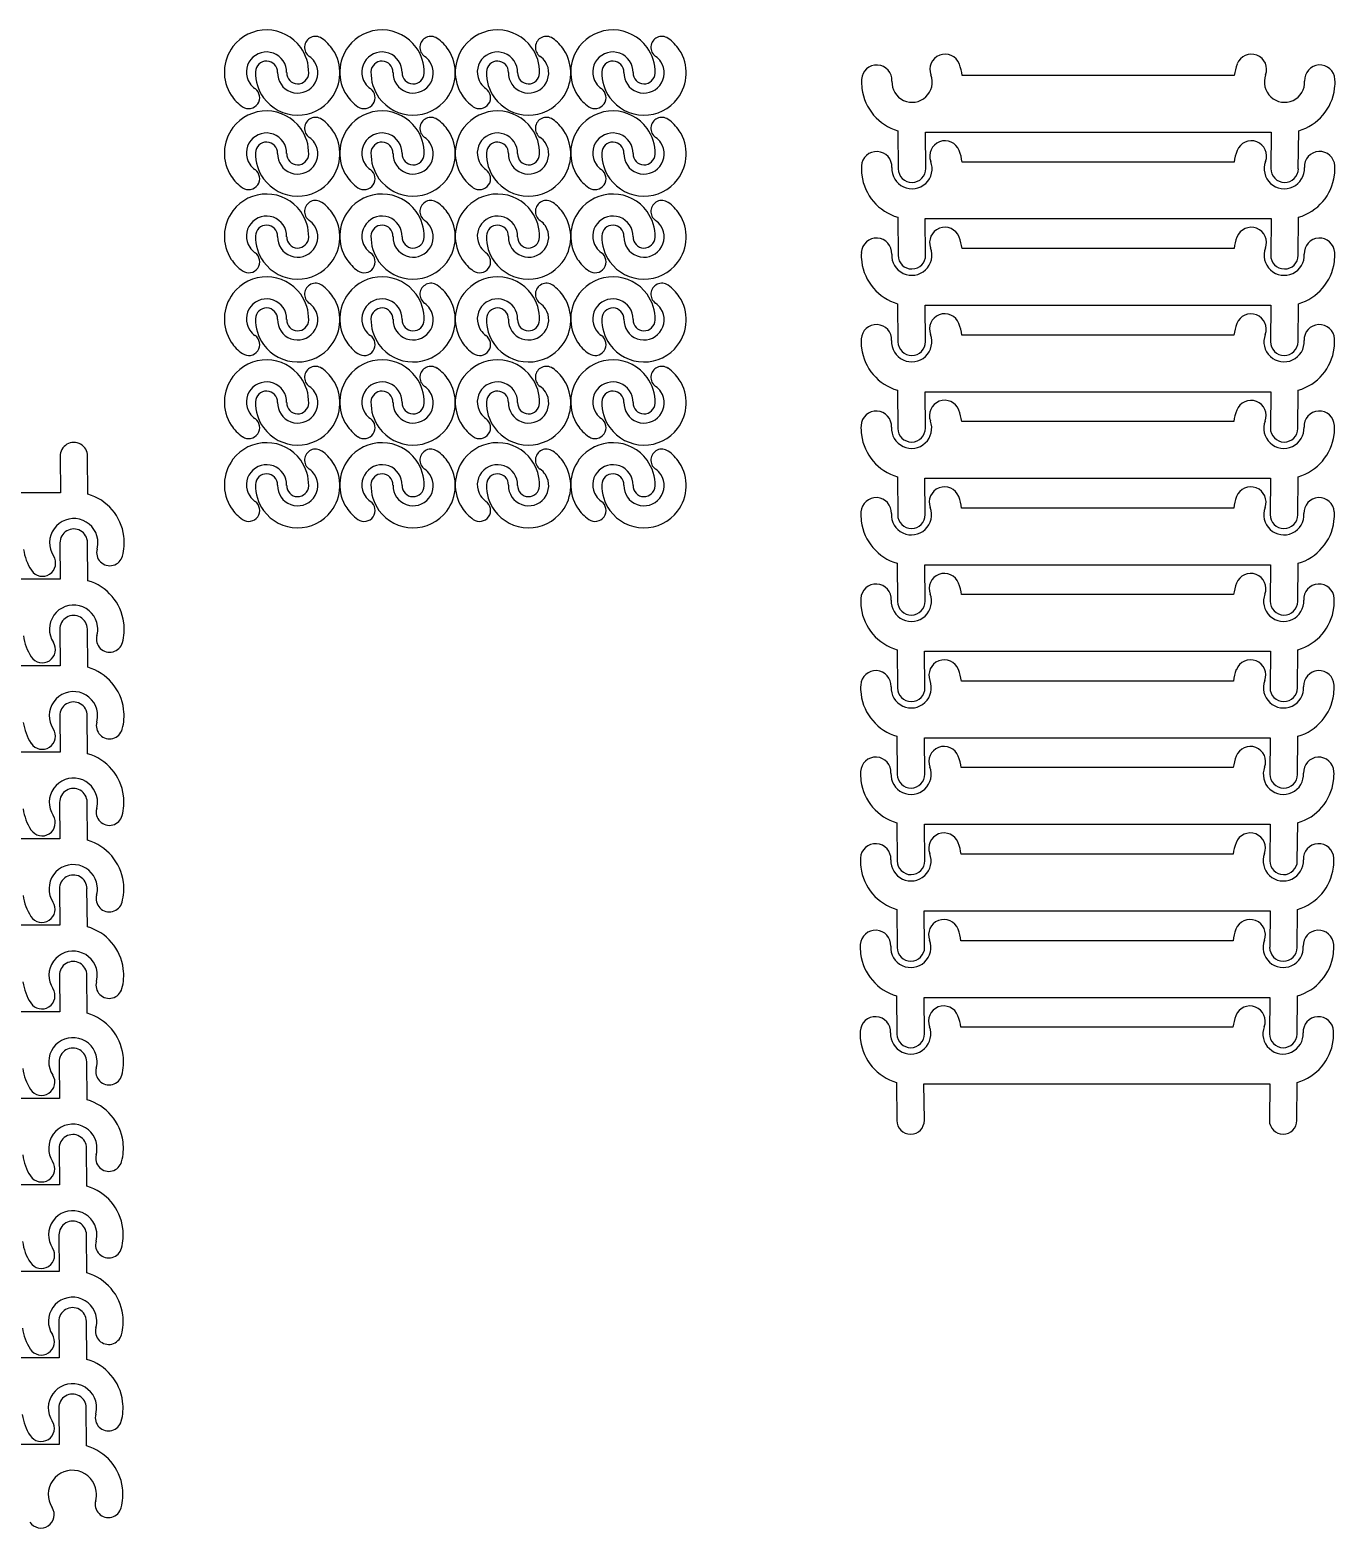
# Model space of a CAD drawing. Extents: x -435 to 1566, y -435 to 2166.
# Drawn here: x 189.5 to 513.5, y 1145.2 to 1517.1 of the extents above; entities that cross this region are included whole.
import ezdxf

# ---------------------------------------------------------------- set-up
doc = ezdxf.new("R2010")
doc.units = 0
doc.header["$MEASUREMENT"] = 0
doc.layers.add('LAYER_02', color=3, linetype='CONTINUOUS')

msp = doc.modelspace()

# ---------------------------------------------------------------- linework, layer by layer
at = {"layer": 'LAYER_02'}
for p, q in [((488.49, 1505.78), (420.95, 1505.78)), ((404.96, 1492.08), (405.05, 1482.62)), ((411.88, 1482.68), (411.8, 1491.72)), ((411.8, 1491.72), (497.63, 1491.72)), ((497.63, 1491.72), (497.55, 1482.68)), ((504.38, 1482.62), (504.47, 1492.08)), ((488.45, 1484.3), (420.92, 1484.3)), ((404.93, 1470.6), (405.02, 1461.14)), ((411.85, 1461.2), (411.77, 1470.24)), ((411.77, 1470.24), (497.6, 1470.24)), ((497.6, 1470.24), (497.52, 1461.2)), ((504.35, 1461.14), (504.44, 1470.6)), ((488.42, 1462.82), (420.89, 1462.82)), ((404.9, 1449.12), (404.99, 1439.66)), ((411.82, 1439.72), (411.74, 1448.76)), ((411.74, 1448.76), (497.57, 1448.76)), ((497.57, 1448.76), (497.49, 1439.72)), ((504.32, 1439.66), (504.41, 1449.12)), ((488.39, 1441.34), (420.85, 1441.34)), ((404.87, 1427.64), (404.96, 1418.18)), ((411.79, 1418.24), (411.71, 1427.28)), ((411.71, 1427.28), (497.54, 1427.28)), ((497.54, 1427.28), (497.46, 1418.24)), ((504.29, 1418.18), (504.38, 1427.64)), ((488.36, 1419.86), (420.82, 1419.86)), ((196.99, 1411.24), (197.07, 1402.21)), ((203.91, 1401.84), (203.82, 1411.31)), ((404.84, 1406.16), (404.93, 1396.7)), ((504.26, 1396.7), (504.34, 1406.16)), ((197.07, 1402.21), (111.24, 1402.21)), ((411.76, 1396.76), (411.67, 1405.79)), ((411.67, 1405.79), (497.51, 1405.79)), ((497.51, 1405.79), (497.42, 1396.76)), ((488.33, 1398.38), (420.79, 1398.38)), ((196.96, 1389.76), (197.04, 1380.73)), ((203.88, 1380.36), (203.79, 1389.82)), ((404.81, 1384.68), (404.89, 1375.22)), ((411.73, 1375.28), (411.64, 1384.31)), ((411.64, 1384.31), (497.48, 1384.31)), ((497.48, 1384.31), (497.39, 1375.28)), ((504.23, 1375.22), (504.31, 1384.68)), ((197.04, 1380.73), (111.21, 1380.73)), ((488.3, 1376.9), (420.76, 1376.9)), ((196.93, 1368.28), (197.01, 1359.25)), ((203.85, 1358.88), (203.76, 1368.34)), ((404.77, 1363.2), (404.86, 1353.73)), ((411.69, 1353.8), (411.61, 1362.83)), ((411.61, 1362.83), (497.45, 1362.83)), ((497.45, 1362.83), (497.36, 1353.8)), ((504.19, 1353.73), (504.28, 1363.2)), ((197.01, 1359.25), (111.18, 1359.25)), ((488.26, 1355.42), (420.73, 1355.42)), ((196.9, 1346.8), (196.98, 1337.76)), ((203.81, 1337.4), (203.73, 1346.86)), ((404.74, 1341.72), (404.83, 1332.25)), ((411.66, 1332.32), (411.58, 1341.35)), ((411.58, 1341.35), (497.41, 1341.35)), ((497.41, 1341.35), (497.33, 1332.32)), ((504.16, 1332.25), (504.25, 1341.72)), ((196.98, 1337.76), (111.14, 1337.76)), ((488.23, 1333.94), (420.7, 1333.94)), ((196.86, 1325.32), (196.95, 1316.28)), ((203.78, 1315.92), (203.7, 1325.38)), ((404.71, 1320.23), (404.8, 1310.77)), ((411.63, 1310.84), (411.55, 1319.87)), ((411.55, 1319.87), (497.38, 1319.87)), ((497.38, 1319.87), (497.3, 1310.84)), ((504.13, 1310.77), (504.22, 1320.23)), ((196.95, 1316.28), (111.11, 1316.28)), ((488.2, 1312.46), (420.67, 1312.46)), ((196.83, 1303.84), (196.92, 1294.8)), ((203.75, 1294.44), (203.66, 1303.9)), ((404.68, 1298.75), (404.77, 1289.29)), ((411.6, 1289.36), (411.52, 1298.39)), ((411.52, 1298.39), (497.35, 1298.39)), ((497.35, 1298.39), (497.27, 1289.36)), ((504.1, 1289.29), (504.19, 1298.75)), ((196.92, 1294.8), (111.08, 1294.8)), ((488.17, 1290.98), (420.63, 1290.98)), ((196.8, 1282.36), (196.88, 1273.32)), ((203.72, 1272.96), (203.63, 1282.42)), ((404.65, 1277.27), (404.74, 1267.81)), ((411.57, 1267.88), (411.48, 1276.91)), ((411.48, 1276.91), (497.32, 1276.91)), ((497.32, 1276.91), (497.24, 1267.88)), ((504.07, 1267.81), (504.15, 1277.27)), ((196.88, 1273.32), (111.05, 1273.32)), ((488.14, 1269.5), (420.6, 1269.5)), ((196.77, 1260.88), (196.85, 1251.84)), ((203.69, 1251.48), (203.6, 1260.94)), ((404.62, 1255.79), (404.7, 1246.33)), ((411.54, 1246.4), (411.45, 1255.43)), ((411.45, 1255.43), (497.29, 1255.43)), ((497.29, 1255.43), (497.2, 1246.4)), ((504.04, 1246.33), (504.12, 1255.79)), ((196.85, 1251.84), (111.02, 1251.84)), ((196.74, 1239.4), (196.82, 1230.36)), ((203.66, 1230), (203.57, 1239.46)), ((196.82, 1230.36), (110.99, 1230.36)), ((196.71, 1217.92), (196.79, 1208.88)), ((203.63, 1208.52), (203.54, 1217.98)), ((196.79, 1208.88), (110.96, 1208.88)), ((196.67, 1196.44), (196.76, 1187.4)), ((203.59, 1187.04), (203.51, 1196.5)), ((196.76, 1187.4), (110.92, 1187.4)), ((196.64, 1174.96), (196.73, 1165.92)), ((203.56, 1165.56), (203.47, 1175.02)), ((196.73, 1165.92), (110.89, 1165.92))]:
    msp.add_line(p, q, dxfattribs=at)
for centre, radius, start, end in [((248.23, 1506.62), 10.47, 35.921, 142.7477), ((260.39, 1512.76), 2.73, 55.0883, 235.0883), ((255.97, 1506.42), 10.47, 33.2491, 55.0883), ((276.89, 1506.62), 10.47, 35.921, 142.7477), ((289.05, 1512.76), 2.73, 55.0883, 235.0883), ((284.63, 1506.42), 10.47, 33.2491, 55.0883), ((305.56, 1506.62), 10.47, 35.921, 142.7477), ((317.71, 1512.76), 2.73, 55.0883, 235.0883), ((313.29, 1506.42), 10.47, 33.2491, 55.0883), ((334.22, 1506.62), 10.47, 35.921, 142.7477), ((346.37, 1512.76), 2.73, 55.0883, 235.0883), ((341.95, 1506.42), 10.47, 33.2491, 55.0883), ((248.23, 1506.62), 10.47, 142.7477, 213.2491), ((248.23, 1506.62), 5, 358.5233, 213.2491), ((248.23, 1506.62), 10.47, 358.5233, 35.921), ((255.97, 1506.42), 5, 33.2491, 55.0883), ((255.97, 1506.42), 10.47, 322.7477, 33.2491), ((276.89, 1506.62), 10.47, 142.7477, 213.2491), ((276.89, 1506.62), 5, 358.5233, 213.2491), ((276.89, 1506.62), 10.47, 358.5233, 35.921), ((284.63, 1506.42), 5, 33.2491, 55.0883), ((284.63, 1506.42), 10.47, 322.7477, 33.2491), ((305.56, 1506.62), 10.47, 142.7477, 213.2491), ((305.56, 1506.62), 5, 358.5233, 213.2491), ((305.56, 1506.62), 10.47, 358.5233, 35.921), ((313.29, 1506.42), 5, 33.2491, 55.0883), ((313.29, 1506.42), 10.47, 322.7477, 33.2491), ((334.22, 1506.62), 10.47, 142.7477, 213.2491), ((334.22, 1506.62), 5, 358.5233, 213.2491), ((334.22, 1506.62), 10.47, 358.5233, 35.921), ((341.95, 1506.42), 5, 33.2491, 55.0883), ((341.95, 1506.42), 10.47, 322.7477, 33.2491), ((416.7, 1507.28), 3.78, 21.0073, 201.0073), ((492.74, 1507.28), 3.78, 338.9597, 158.9597), ((248.23, 1506.62), 2.73, 358.5233, 178.5233), ((255.97, 1506.42), 10.47, 178.5233, 215.921), ((255.97, 1506.42), 5, 178.5233, 33.2491), ((255.97, 1506.42), 2.73, 178.5233, 358.5233), ((276.89, 1506.62), 2.73, 358.5233, 178.5233), ((284.63, 1506.42), 10.47, 178.5233, 215.921), ((284.63, 1506.42), 5, 178.5233, 33.2491), ((284.63, 1506.42), 2.73, 178.5233, 358.5233), ((305.56, 1506.62), 2.73, 358.5233, 178.5233), ((313.29, 1506.42), 10.47, 178.5233, 215.921), ((313.29, 1506.42), 5, 178.5233, 33.2491), ((313.29, 1506.42), 2.73, 178.5233, 358.5233), ((334.22, 1506.62), 2.73, 358.5233, 178.5233), ((341.95, 1506.42), 10.47, 178.5233, 215.921), ((341.95, 1506.42), 5, 178.5233, 33.2491), ((341.95, 1506.42), 2.73, 178.5233, 358.5233), ((399.73, 1504.61), 3.78, 356.7983, 176.7983), ((408.5, 1504.13), 12.56, 7.5624, 21.0073), ((500.94, 1504.13), 12.56, 158.9927, 172.4376), ((509.7, 1504.62), 3.78, 3.1687, 183.1687), ((248.23, 1506.62), 5, 213.2491, 235.0883), ((276.89, 1506.62), 5, 213.2491, 235.0883), ((305.56, 1506.62), 5, 213.2491, 235.0883), ((334.22, 1506.62), 5, 213.2491, 235.0883), ((408.5, 1504.13), 12.56, 176.8313, 187.3693), ((408.5, 1504.13), 5, 176.8813, 21.0073), ((500.94, 1504.13), 5, 159.0427, 3.1687), ((500.94, 1504.13), 12.56, 352.6307, 3.1687), ((248.23, 1506.62), 10.47, 213.2491, 235.0883), ((243.81, 1500.28), 2.73, 235.0883, 55.0883), ((255.97, 1506.42), 10.47, 215.921, 322.7477), ((276.89, 1506.62), 10.47, 213.2491, 235.0883), ((272.47, 1500.28), 2.73, 235.0883, 55.0883), ((284.63, 1506.42), 10.47, 215.921, 322.7477), ((305.56, 1506.62), 10.47, 213.2491, 235.0883), ((301.13, 1500.28), 2.73, 235.0883, 55.0883), ((313.29, 1506.42), 10.47, 215.921, 322.7477), ((334.22, 1506.62), 10.47, 213.2491, 235.0883), ((329.79, 1500.28), 2.73, 235.0883, 55.0883), ((341.95, 1506.42), 10.47, 215.921, 322.7477), ((408.5, 1504.13), 12.56, 187.3693, 253.6511), ((500.94, 1504.13), 12.56, 286.3489, 352.6307), ((248.23, 1486.51), 10.47, 35.921, 142.7477), ((260.39, 1492.65), 2.73, 55.0883, 235.0883), ((276.89, 1486.51), 10.47, 35.921, 142.7477), ((289.05, 1492.65), 2.73, 55.0883, 235.0883), ((305.56, 1486.51), 10.47, 35.921, 142.7477), ((317.71, 1492.65), 2.73, 55.0883, 235.0883), ((334.22, 1486.51), 10.47, 35.921, 142.7477), ((346.37, 1492.65), 2.73, 55.0883, 235.0883), ((248.23, 1486.51), 10.47, 142.7477, 213.2491), ((248.23, 1486.51), 5, 358.5233, 213.2491), ((248.23, 1486.51), 10.47, 358.5233, 35.921), ((255.97, 1486.31), 10.47, 33.2491, 55.0883), ((255.97, 1486.31), 10.47, 322.7477, 33.2491), ((276.89, 1486.51), 10.47, 142.7477, 213.2491), ((276.89, 1486.51), 5, 358.5233, 213.2491), ((276.89, 1486.51), 10.47, 358.5233, 35.921), ((284.63, 1486.31), 10.47, 33.2491, 55.0883), ((284.63, 1486.31), 10.47, 322.7477, 33.2491), ((305.56, 1486.51), 10.47, 142.7477, 213.2491), ((305.56, 1486.51), 5, 358.5233, 213.2491), ((305.56, 1486.51), 10.47, 358.5233, 35.921), ((313.29, 1486.31), 10.47, 33.2491, 55.0883), ((313.29, 1486.31), 10.47, 322.7477, 33.2491), ((334.22, 1486.51), 10.47, 142.7477, 213.2491), ((334.22, 1486.51), 5, 358.5233, 213.2491), ((334.22, 1486.51), 10.47, 358.5233, 35.921), ((341.95, 1486.31), 10.47, 33.2491, 55.0883), ((341.95, 1486.31), 10.47, 322.7477, 33.2491), ((248.23, 1486.51), 2.73, 358.5233, 178.5233), ((255.97, 1486.31), 5, 178.5233, 33.2491), ((255.97, 1486.31), 5, 33.2491, 55.0883), ((276.89, 1486.51), 2.73, 358.5233, 178.5233), ((284.63, 1486.31), 5, 178.5233, 33.2491), ((284.63, 1486.31), 5, 33.2491, 55.0883), ((305.56, 1486.51), 2.73, 358.5233, 178.5233), ((313.29, 1486.31), 5, 178.5233, 33.2491), ((313.29, 1486.31), 5, 33.2491, 55.0883), ((334.22, 1486.51), 2.73, 358.5233, 178.5233), ((341.95, 1486.31), 5, 178.5233, 33.2491), ((341.95, 1486.31), 5, 33.2491, 55.0883), ((416.66, 1485.8), 3.78, 21.0073, 201.0073), ((492.71, 1485.8), 3.78, 338.9597, 158.9597), ((255.97, 1486.31), 10.47, 178.5233, 215.921), ((255.97, 1486.31), 2.73, 178.5233, 358.5233), ((284.63, 1486.31), 10.47, 178.5233, 215.921), ((284.63, 1486.31), 2.73, 178.5233, 358.5233), ((313.29, 1486.31), 10.47, 178.5233, 215.921), ((313.29, 1486.31), 2.73, 178.5233, 358.5233), ((341.95, 1486.31), 10.47, 178.5233, 215.921), ((341.95, 1486.31), 2.73, 178.5233, 358.5233), ((399.7, 1483.13), 3.78, 356.7983, 176.7983), ((408.47, 1482.65), 5, 176.8813, 21.0073), ((408.47, 1482.65), 12.56, 7.5624, 21.0073), ((500.9, 1482.65), 12.56, 158.9927, 172.4376), ((500.9, 1482.65), 5, 159.0427, 3.1687), ((509.67, 1483.14), 3.78, 3.1687, 183.1687), ((248.23, 1486.51), 10.47, 213.2491, 235.0883), ((243.81, 1480.17), 2.73, 235.0883, 55.0883), ((248.23, 1486.51), 5, 213.2491, 235.0883), ((276.89, 1486.51), 10.47, 213.2491, 235.0883), ((272.47, 1480.17), 2.73, 235.0883, 55.0883), ((276.89, 1486.51), 5, 213.2491, 235.0883), ((305.56, 1486.51), 10.47, 213.2491, 235.0883), ((301.13, 1480.17), 2.73, 235.0883, 55.0883), ((305.56, 1486.51), 5, 213.2491, 235.0883), ((334.22, 1486.51), 10.47, 213.2491, 235.0883), ((329.79, 1480.17), 2.73, 235.0883, 55.0883), ((334.22, 1486.51), 5, 213.2491, 235.0883), ((408.47, 1482.65), 12.56, 176.8313, 187.3693), ((408.47, 1482.65), 12.56, 187.3693, 253.6511), ((408.47, 1482.65), 3.42, 180.5302, 0.5302), ((500.97, 1482.65), 3.42, 179.4698, 359.4698), ((500.9, 1482.65), 12.56, 286.3489, 352.6307), ((500.9, 1482.65), 12.56, 352.6307, 3.1687), ((255.97, 1486.31), 10.47, 215.921, 322.7477), ((284.63, 1486.31), 10.47, 215.921, 322.7477), ((313.29, 1486.31), 10.47, 215.921, 322.7477), ((341.95, 1486.31), 10.47, 215.921, 322.7477), ((248.23, 1465.88), 10.47, 35.921, 142.7477), ((260.39, 1472.02), 2.73, 55.0883, 235.0883), ((255.97, 1465.68), 10.47, 33.2491, 55.0883), ((276.89, 1465.88), 10.47, 35.921, 142.7477), ((289.05, 1472.02), 2.73, 55.0883, 235.0883), ((284.63, 1465.68), 10.47, 33.2491, 55.0883), ((305.56, 1465.88), 10.47, 35.921, 142.7477), ((317.71, 1472.02), 2.73, 55.0883, 235.0883), ((313.29, 1465.68), 10.47, 33.2491, 55.0883), ((334.22, 1465.88), 10.47, 35.921, 142.7477), ((346.37, 1472.02), 2.73, 55.0883, 235.0883), ((341.95, 1465.68), 10.47, 33.2491, 55.0883), ((248.23, 1465.88), 10.47, 142.7477, 213.2491), ((248.23, 1465.88), 5, 358.5233, 213.2491), ((248.23, 1465.88), 10.47, 358.5233, 35.921), ((255.97, 1465.68), 5, 33.2491, 55.0883), ((255.97, 1465.68), 10.47, 322.7477, 33.2491), ((276.89, 1465.88), 10.47, 142.7477, 213.2491), ((276.89, 1465.88), 5, 358.5233, 213.2491), ((276.89, 1465.88), 10.47, 358.5233, 35.921), ((284.63, 1465.68), 5, 33.2491, 55.0883), ((284.63, 1465.68), 10.47, 322.7477, 33.2491), ((305.56, 1465.88), 10.47, 142.7477, 213.2491), ((305.56, 1465.88), 5, 358.5233, 213.2491), ((305.56, 1465.88), 10.47, 358.5233, 35.921), ((313.29, 1465.68), 5, 33.2491, 55.0883), ((313.29, 1465.68), 10.47, 322.7477, 33.2491), ((334.22, 1465.88), 10.47, 142.7477, 213.2491), ((334.22, 1465.88), 5, 358.5233, 213.2491), ((334.22, 1465.88), 10.47, 358.5233, 35.921), ((341.95, 1465.68), 5, 33.2491, 55.0883), ((341.95, 1465.68), 10.47, 322.7477, 33.2491), ((248.23, 1465.88), 2.73, 358.5233, 178.5233), ((255.97, 1465.68), 10.47, 178.5233, 215.921), ((255.97, 1465.68), 5, 178.5233, 33.2491), ((255.97, 1465.68), 2.73, 178.5233, 358.5233), ((276.89, 1465.88), 2.73, 358.5233, 178.5233), ((284.63, 1465.68), 10.47, 178.5233, 215.921), ((284.63, 1465.68), 5, 178.5233, 33.2491), ((284.63, 1465.68), 2.73, 178.5233, 358.5233), ((305.56, 1465.88), 2.73, 358.5233, 178.5233), ((313.29, 1465.68), 10.47, 178.5233, 215.921), ((313.29, 1465.68), 5, 178.5233, 33.2491), ((313.29, 1465.68), 2.73, 178.5233, 358.5233), ((334.22, 1465.88), 2.73, 358.5233, 178.5233), ((341.95, 1465.68), 10.47, 178.5233, 215.921), ((341.95, 1465.68), 5, 178.5233, 33.2491), ((341.95, 1465.68), 2.73, 178.5233, 358.5233), ((399.67, 1461.65), 3.78, 356.7983, 176.7983), ((416.63, 1464.32), 3.78, 21.0073, 201.0073), ((408.44, 1461.17), 12.56, 7.5624, 21.0073), ((500.87, 1461.17), 12.56, 158.9927, 172.4376), ((492.68, 1464.31), 3.78, 338.9597, 158.9597), ((509.64, 1461.65), 3.78, 3.1687, 183.1687), ((243.81, 1459.54), 2.73, 235.0883, 55.0883), ((248.23, 1465.88), 5, 213.2491, 235.0883), ((272.47, 1459.54), 2.73, 235.0883, 55.0883), ((276.89, 1465.88), 5, 213.2491, 235.0883), ((301.13, 1459.54), 2.73, 235.0883, 55.0883), ((305.56, 1465.88), 5, 213.2491, 235.0883), ((329.79, 1459.54), 2.73, 235.0883, 55.0883), ((334.22, 1465.88), 5, 213.2491, 235.0883), ((408.44, 1461.17), 12.56, 176.8313, 187.3693), ((408.44, 1461.17), 5, 176.8813, 21.0073), ((500.87, 1461.17), 5, 159.0427, 3.1687), ((500.87, 1461.17), 12.56, 352.6307, 3.1687), ((248.23, 1465.88), 10.47, 213.2491, 235.0883), ((255.97, 1465.68), 10.47, 215.921, 322.7477), ((276.89, 1465.88), 10.47, 213.2491, 235.0883), ((284.63, 1465.68), 10.47, 215.921, 322.7477), ((305.56, 1465.88), 10.47, 213.2491, 235.0883), ((313.29, 1465.68), 10.47, 215.921, 322.7477), ((334.22, 1465.88), 10.47, 213.2491, 235.0883), ((341.95, 1465.68), 10.47, 215.921, 322.7477), ((408.44, 1461.17), 12.56, 187.3693, 253.6511), ((408.44, 1461.17), 3.42, 180.5302, 0.5302), ((500.94, 1461.17), 3.42, 179.4698, 359.4698), ((500.87, 1461.17), 12.56, 286.3489, 352.6307), ((248.23, 1445.33), 10.47, 35.921, 142.7477), ((276.89, 1445.33), 10.47, 35.921, 142.7477), ((305.56, 1445.33), 10.47, 35.921, 142.7477), ((334.22, 1445.33), 10.47, 35.921, 142.7477), ((248.23, 1445.33), 10.47, 142.7477, 213.2491), ((248.23, 1445.33), 10.47, 358.5233, 35.921), ((260.39, 1451.47), 2.73, 55.0883, 235.0883), ((255.97, 1445.13), 10.47, 33.2491, 55.0883), ((255.97, 1445.13), 10.47, 322.7477, 33.2491), ((276.89, 1445.33), 10.47, 142.7477, 213.2491), ((276.89, 1445.33), 10.47, 358.5233, 35.921), ((289.05, 1451.47), 2.73, 55.0883, 235.0883), ((284.63, 1445.13), 10.47, 33.2491, 55.0883), ((284.63, 1445.13), 10.47, 322.7477, 33.2491), ((305.56, 1445.33), 10.47, 142.7477, 213.2491), ((305.56, 1445.33), 10.47, 358.5233, 35.921), ((317.71, 1451.47), 2.73, 55.0883, 235.0883), ((313.29, 1445.13), 10.47, 33.2491, 55.0883), ((313.29, 1445.13), 10.47, 322.7477, 33.2491), ((334.22, 1445.33), 10.47, 142.7477, 213.2491), ((334.22, 1445.33), 10.47, 358.5233, 35.921), ((346.37, 1451.47), 2.73, 55.0883, 235.0883), ((341.95, 1445.13), 10.47, 33.2491, 55.0883), ((341.95, 1445.13), 10.47, 322.7477, 33.2491), ((248.23, 1445.33), 5, 358.5233, 213.2491), ((248.23, 1445.33), 2.73, 358.5233, 178.5233), ((255.97, 1445.13), 5, 178.5233, 33.2491), ((255.97, 1445.13), 5, 33.2491, 55.0883), ((276.89, 1445.33), 5, 358.5233, 213.2491), ((276.89, 1445.33), 2.73, 358.5233, 178.5233), ((284.63, 1445.13), 5, 178.5233, 33.2491), ((284.63, 1445.13), 5, 33.2491, 55.0883), ((305.56, 1445.33), 5, 358.5233, 213.2491), ((305.56, 1445.33), 2.73, 358.5233, 178.5233), ((313.29, 1445.13), 5, 178.5233, 33.2491), ((313.29, 1445.13), 5, 33.2491, 55.0883), ((334.22, 1445.33), 5, 358.5233, 213.2491), ((334.22, 1445.33), 2.73, 358.5233, 178.5233), ((341.95, 1445.13), 5, 178.5233, 33.2491), ((341.95, 1445.13), 5, 33.2491, 55.0883), ((255.97, 1445.13), 10.47, 178.5233, 215.921), ((255.97, 1445.13), 2.73, 178.5233, 358.5233), ((284.63, 1445.13), 10.47, 178.5233, 215.921), ((284.63, 1445.13), 2.73, 178.5233, 358.5233), ((313.29, 1445.13), 10.47, 178.5233, 215.921), ((313.29, 1445.13), 2.73, 178.5233, 358.5233), ((341.95, 1445.13), 10.47, 178.5233, 215.921), ((341.95, 1445.13), 2.73, 178.5233, 358.5233), ((399.64, 1440.17), 3.78, 356.7983, 176.7983), ((416.6, 1442.84), 3.78, 21.0073, 201.0073), ((408.4, 1439.69), 12.56, 7.5624, 21.0073), ((500.84, 1439.69), 12.56, 158.9927, 172.4376), ((492.64, 1442.83), 3.78, 338.9597, 158.9597), ((509.61, 1440.17), 3.78, 3.1687, 183.1687), ((248.23, 1445.33), 10.47, 213.2491, 235.0883), ((243.81, 1438.99), 2.73, 235.0883, 55.0883), ((248.23, 1445.33), 5, 213.2491, 235.0883), ((276.89, 1445.33), 10.47, 213.2491, 235.0883), ((272.47, 1438.99), 2.73, 235.0883, 55.0883), ((276.89, 1445.33), 5, 213.2491, 235.0883), ((305.56, 1445.33), 10.47, 213.2491, 235.0883), ((301.13, 1438.99), 2.73, 235.0883, 55.0883), ((305.56, 1445.33), 5, 213.2491, 235.0883), ((334.22, 1445.33), 10.47, 213.2491, 235.0883), ((329.79, 1438.99), 2.73, 235.0883, 55.0883), ((334.22, 1445.33), 5, 213.2491, 235.0883), ((408.4, 1439.69), 12.56, 176.8313, 187.3693), ((408.4, 1439.69), 5, 176.8813, 21.0073), ((408.4, 1439.69), 3.42, 180.5302, 0.5302), ((500.84, 1439.69), 5, 159.0427, 3.1687), ((500.9, 1439.69), 3.42, 179.4698, 359.4698), ((500.84, 1439.69), 12.56, 352.6307, 3.1687), ((255.97, 1445.13), 10.47, 215.921, 322.7477), ((284.63, 1445.13), 10.47, 215.921, 322.7477), ((313.29, 1445.13), 10.47, 215.921, 322.7477), ((341.95, 1445.13), 10.47, 215.921, 322.7477), ((408.4, 1439.69), 12.56, 187.3693, 253.6511), ((500.84, 1439.69), 12.56, 286.3489, 352.6307), ((248.23, 1424.7), 10.47, 35.921, 142.7477), ((260.39, 1430.84), 2.73, 55.0883, 235.0883), ((255.97, 1424.5), 10.47, 33.2491, 55.0883), ((276.89, 1424.7), 10.47, 35.921, 142.7477), ((289.05, 1430.84), 2.73, 55.0883, 235.0883), ((284.63, 1424.5), 10.47, 33.2491, 55.0883), ((305.56, 1424.7), 10.47, 35.921, 142.7477), ((317.71, 1430.84), 2.73, 55.0883, 235.0883), ((313.29, 1424.5), 10.47, 33.2491, 55.0883), ((334.22, 1424.7), 10.47, 35.921, 142.7477), ((346.37, 1430.84), 2.73, 55.0883, 235.0883), ((341.95, 1424.5), 10.47, 33.2491, 55.0883), ((248.23, 1424.7), 10.47, 142.7477, 213.2491), ((248.23, 1424.7), 5, 358.5233, 213.2491), ((248.23, 1424.7), 10.47, 358.5233, 35.921), ((255.97, 1424.5), 5, 33.2491, 55.0883), ((255.97, 1424.5), 10.47, 322.7477, 33.2491), ((276.89, 1424.7), 10.47, 142.7477, 213.2491), ((276.89, 1424.7), 5, 358.5233, 213.2491), ((276.89, 1424.7), 10.47, 358.5233, 35.921), ((284.63, 1424.5), 5, 33.2491, 55.0883), ((284.63, 1424.5), 10.47, 322.7477, 33.2491), ((305.56, 1424.7), 10.47, 142.7477, 213.2491), ((305.56, 1424.7), 5, 358.5233, 213.2491), ((305.56, 1424.7), 10.47, 358.5233, 35.921), ((313.29, 1424.5), 5, 33.2491, 55.0883), ((313.29, 1424.5), 10.47, 322.7477, 33.2491), ((334.22, 1424.7), 10.47, 142.7477, 213.2491), ((334.22, 1424.7), 5, 358.5233, 213.2491), ((334.22, 1424.7), 10.47, 358.5233, 35.921), ((341.95, 1424.5), 5, 33.2491, 55.0883), ((341.95, 1424.5), 10.47, 322.7477, 33.2491), ((248.23, 1424.7), 2.73, 358.5233, 178.5233), ((255.97, 1424.5), 10.47, 178.5233, 215.921), ((255.97, 1424.5), 5, 178.5233, 33.2491), ((255.97, 1424.5), 2.73, 178.5233, 358.5233), ((276.89, 1424.7), 2.73, 358.5233, 178.5233), ((284.63, 1424.5), 10.47, 178.5233, 215.921), ((284.63, 1424.5), 5, 178.5233, 33.2491), ((284.63, 1424.5), 2.73, 178.5233, 358.5233), ((305.56, 1424.7), 2.73, 358.5233, 178.5233), ((313.29, 1424.5), 10.47, 178.5233, 215.921), ((313.29, 1424.5), 5, 178.5233, 33.2491), ((313.29, 1424.5), 2.73, 178.5233, 358.5233), ((334.22, 1424.7), 2.73, 358.5233, 178.5233), ((341.95, 1424.5), 10.47, 178.5233, 215.921), ((341.95, 1424.5), 5, 178.5233, 33.2491), ((341.95, 1424.5), 2.73, 178.5233, 358.5233), ((416.57, 1421.36), 3.78, 21.0073, 201.0073), ((492.61, 1421.35), 3.78, 338.9597, 158.9597), ((248.23, 1424.7), 5, 213.2491, 235.0883), ((276.89, 1424.7), 5, 213.2491, 235.0883), ((305.56, 1424.7), 5, 213.2491, 235.0883), ((334.22, 1424.7), 5, 213.2491, 235.0883), ((399.61, 1418.69), 3.78, 356.7983, 176.7983), ((408.37, 1418.21), 12.56, 7.5624, 21.0073), ((500.81, 1418.21), 12.56, 158.9927, 172.4376), ((509.58, 1418.69), 3.78, 3.1687, 183.1687), ((248.23, 1424.7), 10.47, 213.2491, 235.0883), ((243.81, 1418.36), 2.73, 235.0883, 55.0883), ((255.97, 1424.5), 10.47, 215.921, 322.7477), ((276.89, 1424.7), 10.47, 213.2491, 235.0883), ((272.47, 1418.36), 2.73, 235.0883, 55.0883), ((284.63, 1424.5), 10.47, 215.921, 322.7477), ((305.56, 1424.7), 10.47, 213.2491, 235.0883), ((301.13, 1418.36), 2.73, 235.0883, 55.0883), ((313.29, 1424.5), 10.47, 215.921, 322.7477), ((334.22, 1424.7), 10.47, 213.2491, 235.0883), ((329.79, 1418.36), 2.73, 235.0883, 55.0883), ((341.95, 1424.5), 10.47, 215.921, 322.7477), ((408.37, 1418.21), 12.56, 176.8313, 187.3693), ((408.37, 1418.21), 5, 176.8813, 21.0073), ((408.37, 1418.21), 3.42, 180.5302, 0.5302), ((500.81, 1418.21), 5, 159.0427, 3.1687), ((500.87, 1418.21), 3.42, 179.4698, 359.4698), ((500.81, 1418.21), 12.56, 352.6307, 3.1687), ((200.41, 1411.27), 3.42, 0.5302, 180.5302), ((248.23, 1404.15), 10.47, 35.921, 142.7477), ((276.89, 1404.15), 10.47, 35.921, 142.7477), ((305.56, 1404.15), 10.47, 35.921, 142.7477), ((334.22, 1404.15), 10.47, 35.921, 142.7477), ((408.37, 1418.21), 12.56, 187.3693, 253.6511), ((500.81, 1418.21), 12.56, 286.3489, 352.6307), ((248.23, 1404.15), 10.47, 142.7477, 213.2491), ((248.23, 1404.15), 10.47, 358.5233, 35.921), ((260.39, 1410.29), 2.73, 55.0883, 235.0883), ((255.97, 1403.95), 10.47, 33.2491, 55.0883), ((255.97, 1403.95), 10.47, 322.7477, 33.2491), ((276.89, 1404.15), 10.47, 142.7477, 213.2491), ((276.89, 1404.15), 10.47, 358.5233, 35.921), ((289.05, 1410.29), 2.73, 55.0883, 235.0883), ((284.63, 1403.95), 10.47, 33.2491, 55.0883), ((284.63, 1403.95), 10.47, 322.7477, 33.2491), ((305.56, 1404.15), 10.47, 142.7477, 213.2491), ((305.56, 1404.15), 10.47, 358.5233, 35.921), ((317.71, 1410.29), 2.73, 55.0883, 235.0883), ((313.29, 1403.95), 10.47, 33.2491, 55.0883), ((313.29, 1403.95), 10.47, 322.7477, 33.2491), ((334.22, 1404.15), 10.47, 142.7477, 213.2491), ((334.22, 1404.15), 10.47, 358.5233, 35.921), ((346.37, 1410.29), 2.73, 55.0883, 235.0883), ((341.95, 1403.95), 10.47, 33.2491, 55.0883), ((341.95, 1403.95), 10.47, 322.7477, 33.2491), ((248.23, 1404.15), 5, 358.5233, 213.2491), ((248.23, 1404.15), 2.73, 358.5233, 178.5233), ((255.97, 1403.95), 5, 178.5233, 33.2491), ((255.97, 1403.95), 5, 33.2491, 55.0883), ((276.89, 1404.15), 5, 358.5233, 213.2491), ((276.89, 1404.15), 2.73, 358.5233, 178.5233), ((284.63, 1403.95), 5, 178.5233, 33.2491), ((284.63, 1403.95), 5, 33.2491, 55.0883), ((305.56, 1404.15), 5, 358.5233, 213.2491), ((305.56, 1404.15), 2.73, 358.5233, 178.5233), ((313.29, 1403.95), 5, 178.5233, 33.2491), ((313.29, 1403.95), 5, 33.2491, 55.0883), ((334.22, 1404.15), 5, 358.5233, 213.2491), ((334.22, 1404.15), 2.73, 358.5233, 178.5233), ((341.95, 1403.95), 5, 178.5233, 33.2491), ((341.95, 1403.95), 5, 33.2491, 55.0883), ((255.97, 1403.95), 10.47, 178.5233, 215.921), ((255.97, 1403.95), 2.73, 178.5233, 358.5233), ((284.63, 1403.95), 10.47, 178.5233, 215.921), ((284.63, 1403.95), 2.73, 178.5233, 358.5233), ((313.29, 1403.95), 10.47, 178.5233, 215.921), ((313.29, 1403.95), 2.73, 178.5233, 358.5233), ((341.95, 1403.95), 10.47, 178.5233, 215.921), ((341.95, 1403.95), 2.73, 178.5233, 358.5233), ((416.54, 1399.87), 3.78, 21.0073, 201.0073), ((492.58, 1399.87), 3.78, 338.9597, 158.9597), ((200.37, 1389.79), 12.56, 7.3693, 73.6511), ((243.81, 1397.81), 2.73, 235.0883, 55.0883), ((248.23, 1404.15), 5, 213.2491, 235.0883), ((272.47, 1397.81), 2.73, 235.0883, 55.0883), ((276.89, 1404.15), 5, 213.2491, 235.0883), ((301.13, 1397.81), 2.73, 235.0883, 55.0883), ((305.56, 1404.15), 5, 213.2491, 235.0883), ((329.79, 1397.81), 2.73, 235.0883, 55.0883), ((334.22, 1404.15), 5, 213.2491, 235.0883), ((399.58, 1397.21), 3.78, 356.7983, 176.7983), ((408.34, 1396.73), 5, 176.8813, 21.0073), ((408.34, 1396.73), 12.56, 7.5624, 21.0073), ((500.78, 1396.73), 12.56, 158.9927, 172.4376), ((500.78, 1396.73), 5, 159.0427, 3.1687), ((509.54, 1397.21), 3.78, 3.1687, 183.1687), ((200.37, 1389.79), 6, 7.3693, 213.0952), ((248.23, 1404.15), 10.47, 213.2491, 235.0883), ((255.97, 1403.95), 10.47, 215.921, 322.7477), ((276.89, 1404.15), 10.47, 213.2491, 235.0883), ((284.63, 1403.95), 10.47, 215.921, 322.7477), ((305.56, 1404.15), 10.47, 213.2491, 235.0883), ((313.29, 1403.95), 10.47, 215.921, 322.7477), ((334.22, 1404.15), 10.47, 213.2491, 235.0883), ((341.95, 1403.95), 10.47, 215.921, 322.7477), ((408.34, 1396.73), 12.56, 176.8313, 187.3693), ((408.34, 1396.73), 12.56, 187.3693, 253.6511), ((408.34, 1396.73), 3.42, 180.5302, 0.5302), ((500.84, 1396.73), 3.42, 179.4698, 359.4698), ((500.78, 1396.73), 12.56, 286.3489, 352.6307), ((500.78, 1396.73), 12.56, 352.6307, 3.1687), ((200.37, 1389.79), 3.42, 0.5302, 180.5302), ((200.37, 1389.79), 12.56, 344.6934, 7.3693), ((200.37, 1389.79), 12.56, 187.5624, 213.0952), ((209.33, 1387.35), 3.28, 164.6603, 344.6606), ((200.37, 1389.79), 6, 344.7296, 7.3693), ((192.6, 1384.73), 3.28, 213.0952, 33.0952), ((200.34, 1368.31), 12.56, 7.3693, 73.6511), ((416.51, 1378.39), 3.78, 21.0073, 201.0073), ((492.55, 1378.39), 3.78, 338.9597, 158.9597), ((399.54, 1375.73), 3.78, 356.7983, 176.7983), ((408.31, 1375.25), 5, 176.8813, 21.0073), ((408.31, 1375.25), 12.56, 7.5624, 21.0073), ((500.75, 1375.25), 12.56, 158.9927, 172.4376), ((500.75, 1375.25), 5, 159.0427, 3.1687), ((509.51, 1375.73), 3.78, 3.1687, 183.1687), ((200.34, 1368.31), 6, 7.3693, 213.0952), ((408.31, 1375.25), 12.56, 176.8313, 187.3693), ((408.31, 1375.25), 12.56, 187.3693, 253.6511), ((408.31, 1375.25), 3.42, 180.5302, 0.5302), ((500.81, 1375.25), 3.42, 179.4698, 359.4698), ((500.75, 1375.25), 12.56, 286.3489, 352.6307), ((500.75, 1375.25), 12.56, 352.6307, 3.1687), ((200.34, 1368.31), 3.42, 0.5302, 180.5302), ((200.34, 1368.31), 6, 344.7296, 7.3693), ((200.34, 1368.31), 12.56, 344.6934, 7.3693), ((200.34, 1368.31), 12.56, 187.5624, 213.0952), ((192.57, 1363.25), 3.28, 213.0952, 33.0952), ((209.29, 1365.86), 3.28, 164.6603, 344.6606), ((200.31, 1346.83), 12.56, 7.3693, 73.6511), ((399.51, 1354.25), 3.78, 356.7983, 176.7983), ((416.47, 1356.91), 3.78, 21.0073, 201.0073), ((408.28, 1353.77), 12.56, 7.5624, 21.0073), ((500.71, 1353.77), 12.56, 158.9927, 172.4376), ((492.52, 1356.91), 3.78, 338.9597, 158.9597), ((509.48, 1354.25), 3.78, 3.1687, 183.1687), ((408.28, 1353.77), 12.56, 176.8313, 187.3693), ((408.28, 1353.77), 5, 176.8813, 21.0073), ((500.71, 1353.77), 5, 159.0427, 3.1687), ((500.71, 1353.77), 12.56, 352.6307, 3.1687), ((200.31, 1346.83), 6, 7.3693, 213.0952), ((200.31, 1346.83), 3.42, 0.5302, 180.5302), ((408.28, 1353.77), 12.56, 187.3693, 253.6511), ((408.28, 1353.77), 3.42, 180.5302, 0.5302), ((500.78, 1353.77), 3.42, 179.4698, 359.4698), ((500.71, 1353.77), 12.56, 286.3489, 352.6307), ((200.31, 1346.83), 6, 344.7296, 7.3693), ((200.31, 1346.83), 12.56, 344.6934, 7.3693), ((200.31, 1346.83), 12.56, 187.5624, 213.0952), ((192.54, 1341.77), 3.28, 213.0952, 33.0952), ((209.26, 1344.38), 3.28, 164.6603, 344.6606), ((416.44, 1335.43), 3.78, 21.0073, 201.0073), ((492.49, 1335.43), 3.78, 338.9597, 158.9597), ((200.28, 1325.35), 12.56, 7.3693, 73.6511), ((399.48, 1332.77), 3.78, 356.7983, 176.7983), ((408.25, 1332.29), 12.56, 7.5624, 21.0073), ((500.68, 1332.29), 12.56, 158.9927, 172.4376), ((509.45, 1332.77), 3.78, 3.1687, 183.1687), ((408.25, 1332.29), 12.56, 176.8313, 187.3693), ((408.25, 1332.29), 5, 176.8813, 21.0073), ((408.25, 1332.29), 3.42, 180.5302, 0.5302), ((500.68, 1332.29), 5, 159.0427, 3.1687), ((500.75, 1332.29), 3.42, 179.4698, 359.4698), ((500.68, 1332.29), 12.56, 352.6307, 3.1687), ((200.28, 1325.35), 6, 7.3693, 213.0952), ((200.28, 1325.35), 3.42, 0.5302, 180.5302), ((408.25, 1332.29), 12.56, 187.3693, 253.6511), ((500.68, 1332.29), 12.56, 286.3489, 352.6307), ((200.28, 1325.35), 6, 344.7296, 7.3693), ((200.28, 1325.35), 12.56, 344.6934, 7.3693), ((200.28, 1325.35), 12.56, 187.5624, 213.0952), ((192.51, 1320.28), 3.28, 213.0952, 33.0952), ((209.23, 1322.9), 3.28, 164.6603, 344.6606), ((416.41, 1313.95), 3.78, 21.0073, 201.0073), ((492.45, 1313.95), 3.78, 338.9597, 158.9597), ((200.25, 1303.87), 12.56, 7.3693, 73.6511), ((399.45, 1311.29), 3.78, 356.7983, 176.7983), ((408.22, 1310.81), 12.56, 7.5624, 21.0073), ((500.65, 1310.81), 12.56, 158.9927, 172.4376), ((509.42, 1311.29), 3.78, 3.1687, 183.1687), ((200.25, 1303.87), 6, 7.3693, 213.0952), ((408.22, 1310.81), 12.56, 176.8313, 187.3693), ((408.22, 1310.81), 12.56, 187.3693, 253.6511), ((408.22, 1310.81), 5, 176.8813, 21.0073), ((408.22, 1310.81), 3.42, 180.5302, 0.5302), ((500.65, 1310.81), 5, 159.0427, 3.1687), ((500.71, 1310.81), 3.42, 179.4698, 359.4698), ((500.65, 1310.81), 12.56, 286.3489, 352.6307), ((500.65, 1310.81), 12.56, 352.6307, 3.1687), ((200.25, 1303.87), 3.42, 0.5302, 180.5302), ((200.25, 1303.87), 12.56, 344.6934, 7.3693), ((200.25, 1303.87), 12.56, 187.5624, 213.0952), ((209.2, 1301.42), 3.28, 164.6603, 344.6606), ((200.25, 1303.87), 6, 344.7296, 7.3693), ((192.47, 1298.8), 3.28, 213.0952, 33.0952), ((200.22, 1282.39), 12.56, 7.3693, 73.6511), ((416.38, 1292.47), 3.78, 21.0073, 201.0073), ((492.42, 1292.47), 3.78, 338.9597, 158.9597), ((399.42, 1289.81), 3.78, 356.7983, 176.7983), ((408.18, 1289.32), 5, 176.8813, 21.0073), ((408.18, 1289.32), 12.56, 7.5624, 21.0073), ((500.62, 1289.32), 12.56, 158.9927, 172.4376), ((500.62, 1289.32), 5, 159.0427, 3.1687), ((509.39, 1289.81), 3.78, 3.1687, 183.1687), ((200.22, 1282.39), 6, 7.3693, 213.0952), ((408.18, 1289.32), 12.56, 176.8313, 187.3693), ((408.18, 1289.32), 12.56, 187.3693, 253.6511), ((408.18, 1289.32), 3.42, 180.5302, 0.5302), ((500.68, 1289.32), 3.42, 179.4698, 359.4698), ((500.62, 1289.32), 12.56, 286.3489, 352.6307), ((500.62, 1289.32), 12.56, 352.6307, 3.1687), ((200.22, 1282.39), 3.42, 0.5302, 180.5302), ((200.22, 1282.39), 6, 344.7296, 7.3693), ((200.22, 1282.39), 12.56, 344.6934, 7.3693), ((200.22, 1282.39), 12.56, 187.5624, 213.0952), ((209.17, 1279.94), 3.28, 164.6603, 344.6606), ((192.44, 1277.32), 3.28, 213.0952, 33.0952), ((200.18, 1260.91), 12.56, 7.3693, 73.6511), ((399.39, 1268.33), 3.78, 356.7983, 176.7983), ((416.35, 1270.99), 3.78, 21.0073, 201.0073), ((408.15, 1267.84), 12.56, 7.5624, 21.0073), ((500.59, 1267.84), 12.56, 158.9927, 172.4376), ((492.39, 1270.99), 3.78, 338.9597, 158.9597), ((509.35, 1268.33), 3.78, 3.1687, 183.1687), ((408.15, 1267.84), 12.56, 176.8313, 187.3693), ((408.15, 1267.84), 5, 176.8813, 21.0073), ((500.59, 1267.84), 5, 159.0427, 3.1687), ((500.59, 1267.84), 12.56, 352.6307, 3.1687), ((200.18, 1260.91), 6, 7.3693, 213.0952), ((408.15, 1267.84), 12.56, 187.3693, 253.6511), ((408.15, 1267.84), 3.42, 180.5302, 0.5302), ((500.65, 1267.84), 3.42, 179.4698, 359.4698), ((500.59, 1267.84), 12.56, 286.3489, 352.6307), ((200.18, 1260.91), 3.42, 0.5302, 180.5302), ((200.18, 1260.91), 6, 344.7296, 7.3693), ((200.18, 1260.91), 12.56, 344.6934, 7.3693), ((200.18, 1260.91), 12.56, 187.5624, 213.0952), ((192.41, 1255.84), 3.28, 213.0952, 33.0952), ((209.14, 1258.46), 3.28, 164.6603, 344.6606), ((200.15, 1239.43), 12.56, 7.3693, 73.6511), ((408.12, 1246.36), 3.42, 180.5302, 0.5302), ((500.62, 1246.36), 3.42, 179.4698, 359.4698), ((200.15, 1239.43), 6, 7.3693, 213.0952), ((200.15, 1239.43), 3.42, 0.5302, 180.5302), ((200.15, 1239.43), 6, 344.7296, 7.3693), ((200.15, 1239.43), 12.56, 344.6934, 7.3693), ((200.15, 1239.43), 12.56, 187.5624, 213.0952), ((192.38, 1234.36), 3.28, 213.0952, 33.0952), ((209.1, 1236.98), 3.28, 164.6603, 344.6606), ((200.12, 1217.95), 12.56, 7.3693, 73.6511), ((200.12, 1217.95), 6, 7.3693, 213.0952), ((200.12, 1217.95), 3.42, 0.5302, 180.5302), ((200.12, 1217.95), 12.56, 187.5624, 213.0952), ((209.07, 1215.5), 3.28, 164.6603, 344.6606), ((200.12, 1217.95), 6, 344.7296, 7.3693), ((200.12, 1217.95), 12.56, 344.6934, 7.3693), ((192.35, 1212.88), 3.28, 213.0952, 33.0952), ((200.09, 1196.47), 12.56, 7.3693, 73.6511), ((200.09, 1196.47), 6, 7.3693, 213.0952), ((200.09, 1196.47), 3.42, 0.5302, 180.5302), ((200.09, 1196.47), 12.56, 344.6934, 7.3693), ((200.09, 1196.47), 12.56, 187.5624, 213.0952), ((209.04, 1194.02), 3.28, 164.6603, 344.6606), ((200.09, 1196.47), 6, 344.7296, 7.3693), ((192.32, 1191.4), 3.28, 213.0952, 33.0952), ((200.06, 1174.99), 12.56, 7.3693, 73.6511), ((200.06, 1174.99), 6, 7.3693, 213.0952), ((200.06, 1174.99), 3.42, 0.5302, 180.5302), ((200.06, 1174.99), 6, 344.7296, 7.3693), ((200.06, 1174.99), 12.56, 344.6934, 7.3693), ((200.06, 1174.99), 12.56, 187.5624, 213.0952), ((192.28, 1169.92), 3.28, 213.0952, 33.0952), ((209.01, 1172.54), 3.28, 164.6603, 344.6606), ((200.03, 1153.51), 12.56, 7.3693, 73.6511), ((200.03, 1153.51), 6, 7.3693, 213.0952), ((200.03, 1153.51), 6, 344.7296, 7.3693), ((200.03, 1153.51), 12.56, 344.6934, 7.3693), ((192.25, 1148.44), 3.28, 213.0952, 33.0952), ((208.98, 1151.06), 3.28, 164.6603, 344.6606)]:
    msp.add_arc(centre, radius, start, end, dxfattribs=at)

doc.saveas('drawing.dxf')
